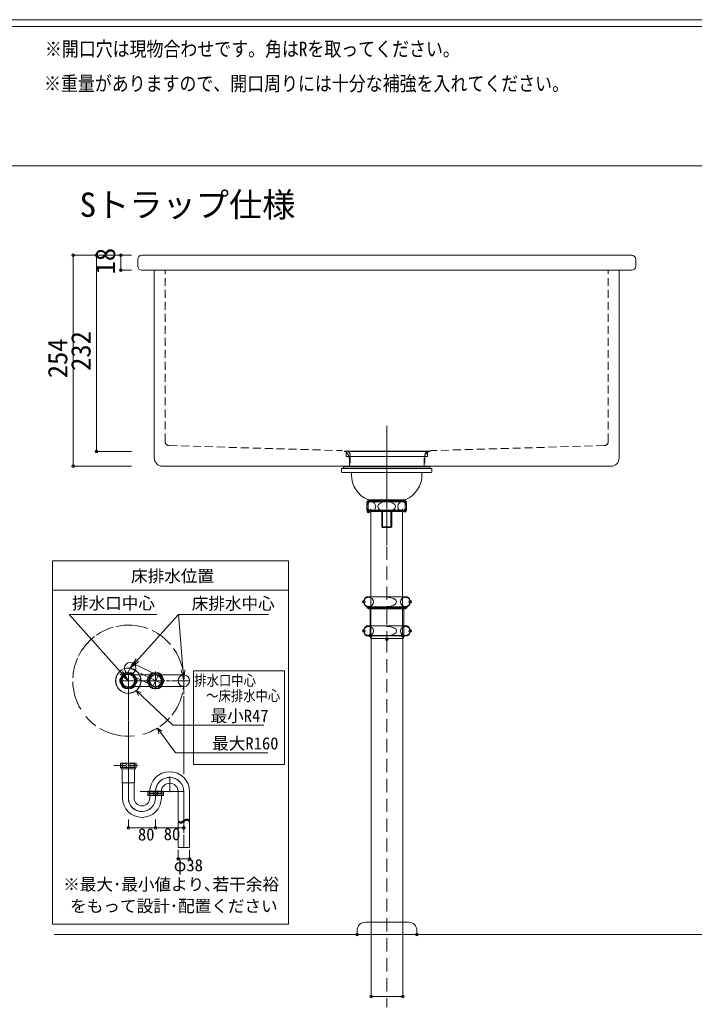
# Model space of a CAD drawing. Units: millimetres, scale not verified. Extents: x -1603 to 1603, y -1099 to 1081.
# Drawn here: x -22 to 791, y -165 to 1024 of the extents above; entities that cross this region are included whole.
import ezdxf
from ezdxf.enums import TextEntityAlignment as Align

# ---------------------------------------------------------------- set-up
doc = ezdxf.new("R2010")
doc.units = ezdxf.units.MM
doc.header["$LTSCALE"] = 8
doc.header["$PDMODE"] = 32
doc.header["$PDSIZE"] = 3.2
doc.linetypes.add('DASHED1', pattern=[1.8, 1.2, -0.6])
doc.linetypes.add('DASHED2', pattern=[3, 2, -1])
doc.layers.add('0-0', color=7, linetype='Continuous', lineweight=15)
doc.layers.add('F-0', color=7, linetype='Continuous', lineweight=15)
doc.styles.add('ＭＳ ゴシック', font='')
doc.styles.get('ＭＳ ゴシック').set_extended_font_data('MS Gothic')

msp = doc.modelspace()

# ---------------------------------------------------------------- linework, layer by layer
at = {"layer": '0-0'}
for p, q in [((42.26, 740.405), (42.26, 486.405)), ((42.26, 740.405), (112.589, 740.405)), ((70.223, 740.405), (70.223, 504.075)), ((70.223, 740.405), (112.589, 740.405)), ((99.799, 740.405), (99.799, 722.405)), ((99.799, 740.405), (112.589, 740.405)), ((124.984, 740.405), (714.984, 740.405)), ((119.984, 727.405), (119.984, 735.405)), ((719.984, 727.405), (719.984, 735.405)), ((99.799, 722.405), (112.589, 722.405)), ((124.984, 722.405), (714.984, 722.405)), ((139.984, 496.405), (139.984, 722.405)), ((699.984, 496.405), (699.984, 722.405)), ((419.984, 535.016), (419.984, 423.433)), ((419.984, 522.607), (419.984, 391.419)), ((70.223, 504.075), (112.589, 504.075)), ((368.984, 504.575), (368.984, 504.075)), ((368.984, 504.575), (470.984, 504.575)), ((368.984, 504.075), (470.984, 504.075)), ((370.984, 504.073), (370.984, 498.075)), ((468.984, 504.073), (468.984, 498.075)), ((470.984, 504.575), (470.984, 504.075)), ((370.984, 498.075), (468.984, 498.075)), ((42.26, 486.405), (112.589, 486.405)), ((689.984, 486.405), (149.984, 486.405)), ((365.484, 483.705), (365.484, 479.905)), ((365.684, 483.905), (474.284, 483.905)), ((366.484, 478.905), (473.484, 478.905)), ((367.984, 485.905), (367.984, 483.905)), ((370.484, 486.405), (469.484, 486.405)), ((370.984, 486.405), (468.984, 486.405)), ((377.484, 477.905), (377.484, 476.105)), ((462.484, 477.905), (462.484, 476.105)), ((474.484, 483.705), (474.484, 479.905)), ((397.562, 444.905), (396.083, 443.426)), ((396.083, 443.426), (396.083, 433.384)), ((396.083, 443.426), (443.886, 443.426)), ((397.562, 446.073), (442.407, 446.073)), ((397.562, 445.412), (397.562, 444.905)), ((397.562, 444.905), (442.407, 444.905)), ((397.562, 444.905), (397.562, 431.905)), ((398.681, 443.905), (441.264, 443.905)), ((419.973, 448.905), (419.973, 426.905)), ((419.973, 448.905), (419.973, 396.989)), ((442.407, 445.412), (442.407, 444.905)), ((442.407, 444.905), (443.886, 443.426)), ((442.407, 444.905), (442.407, 431.905)), ((443.886, 443.426), (443.886, 433.384)), ((397.562, 431.905), (396.083, 433.384)), ((396.083, 433.384), (443.886, 433.384)), ((397.562, 431.905), (442.407, 431.905)), ((398.234, 432.605), (398.234, 431.905)), ((398.234, 432.605), (441.734, 432.605)), ((441.734, 431.905), (398.234, 431.905)), ((398.681, 431.905), (441.264, 431.905)), ((400.934, 432.605), (400.934, 435.153)), ((400.934, 432.605), (400.934, 282.605)), ((413.984, 413.6), (413.984, 431.905)), ((425.039, 431.905), (425.039, 412.655)), ((425.984, 413.6), (425.984, 431.905)), ((439.034, 432.605), (439.034, 435.061)), ((439.034, 432.605), (439.034, 282.605)), ((441.734, 432.605), (441.734, 431.905)), ((442.407, 431.905), (443.886, 433.384)), ((425.984, 413.6), (413.984, 413.6)), ((414.929, 412.655), (425.039, 412.655)), ((425.039, 412.655), (425.984, 413.6)), ((400.934, 381.105), (400.934, 332.605)), ((439.034, 381.105), (439.034, 332.605)), ((17.122, 372.355), (17.122, -65.145)), ((301.497, 372.355), (17.122, 372.355)), ((301.497, -65.145), (301.497, 372.355)), ((17.122, 337.355), (301.497, 337.355)), ((420.309, 329.105), (395.809, 329.105)), ((420.309, 329.105), (444.809, 329.105)), ((395.809, 317.105), (420.309, 317.105)), ((396.408, 317.105), (396.408, 315.805)), ((396.408, 315.805), (420.309, 315.805)), ((396.408, 315.805), (398.486, 314.605)), ((397.887, 314.951), (397.887, 317.105)), ((398.486, 314.605), (420.309, 314.605)), ((400.109, 280.605), (400.109, 314.605)), ((444.809, 317.105), (420.309, 317.105)), ((444.211, 315.805), (420.309, 315.805)), ((442.132, 314.605), (420.309, 314.605)), ((440.509, 280.605), (440.509, 314.605)), ((444.211, 315.805), (442.132, 314.605)), ((442.732, 314.951), (442.732, 317.105)), ((444.211, 317.105), (444.211, 315.805)), ((37.275, 307.932), (142.836, 307.932)), ((108.677, 228.221), (37.275, 307.932)), ((110.824, 243.191), (169.181, 307.932)), ((169.181, 307.932), (277.63, 307.932)), ((169.181, 307.932), (197.61, 307.932)), ((175.615, 228.221), (169.181, 307.932)), ((420.309, 294.105), (395.809, 294.105)), ((420.309, 294.105), (444.809, 294.105)), ((395.809, 282.105), (420.309, 282.105)), ((400.934, 282.605), (439.034, 282.605)), ((401.184, 279.202), (420.309, 279.202)), ((401.259, 278.105), (401.259, 282.105)), ((401.259, 278.105), (401.259, -123.648)), ((444.809, 282.105), (420.309, 282.105)), ((439.434, 279.202), (420.309, 279.202)), ((439.359, 278.105), (439.359, 282.105)), ((439.359, -129.821), (439.359, 277.798)), ((110.824, 243.191), (117.986, 254.404)), ((110.824, 243.191), (119.611, 252.94)), ((110.824, 243.191), (121.236, 251.475)), ((108.677, 228.221), (99.92, 237.997)), ((108.677, 228.221), (101.55, 239.457)), ((113.875, 249.442), (107.772, 236.939)), ((121.026, 238.211), (110.824, 243.191)), ((113.875, 249.442), (144.541, 234.472)), ((141.49, 217.456), (141.49, 239.178)), ((175.615, 228.221), (172.379, 241.128)), ((175.615, 228.221), (174.559, 241.304)), ((175.615, 228.221), (176.739, 241.48)), ((187.058, 239.996), (187.058, 127.431)), ((187.058, 239.996), (296.732, 239.996)), ((296.732, 239.996), (296.732, 127.431)), ((108.677, 228.221), (98.291, 236.538)), ((102.467, 236.277), (98.596, 229.571)), ((98.596, 226.871), (102.467, 220.165)), ((108.677, 228.221), (101.116, 228.221)), ((101.24, 228.221), (125.084, 228.221)), ((112.549, 237.627), (104.806, 237.627)), ((108.677, 235.659), (108.677, 217.456)), ((108.677, 235.656), (108.677, 220.784)), ((108.677, 228.221), (152.636, 228.221)), ((118.759, 229.571), (114.888, 236.277)), ((114.888, 220.165), (118.759, 226.871)), ((134.645, 235.177), (115.523, 235.177)), ((129.874, 233.891), (123.147, 237.175)), ((125.084, 228.221), (152.701, 228.221)), ((147.927, 225.079), (131.075, 233.305)), ((135.28, 236.277), (131.408, 229.571)), ((131.408, 226.871), (135.28, 220.165)), ((145.362, 237.627), (137.618, 237.627)), ((144.541, 234.472), (138.439, 221.97)), ((141.49, 219.581), (141.49, 236.862)), ((141.49, 235.177), (175.615, 235.177)), ((151.572, 229.571), (147.7, 236.277)), ((147.7, 220.165), (151.572, 226.871)), ((154.25, 228.221), (159.266, 228.221)), ((160.707, 228.221), (166.241, 228.221)), ((166.818, 228.221), (182.571, 228.221)), ((166.818, 228.221), (182.571, 228.221)), ((175.615, 221.265), (175.615, 235.177)), ((175.615, 228.221), (175.615, 211.882)), ((104.806, 218.815), (112.549, 218.815)), ((108.677, 220.784), (108.677, 208.2)), ((108.677, 180.875), (108.677, 217.456)), ((115.523, 221.265), (134.645, 221.265)), ((117.973, 216.3), (120.76, 210.496)), ((117.973, 216.3), (124.197, 213.452)), ((117.973, 216.3), (162.453, 174.7)), ((137.618, 218.815), (145.362, 218.815)), ((175.615, 221.265), (141.49, 221.265)), ((175.615, 209.506), (175.615, 192.408)), ((175.615, 208.368), (175.615, 191.237)), ((108.677, 200.609), (108.677, 181.482)), ((175.615, 191.676), (175.615, 159.026)), ((175.615, 188.602), (175.615, 158.44)), ((108.677, 174.196), (108.677, 150.514)), ((143.746, 171.205), (145.373, 164.38)), ((143.746, 171.205), (149.034, 167.601)), ((143.746, 171.205), (165.468, 141.272)), ((166.974, 174.7), (162.453, 174.7)), ((272.008, 174.7), (166.974, 174.7)), ((175.615, 158.586), (175.615, 150.973)), ((175.615, 154.78), (175.615, 132.964)), ((108.677, 147.175), (108.677, 86.438)), ((175.615, 146.738), (175.615, 117.367)), ((276.589, 141.272), (165.468, 141.272)), ((91.103, 126.259), (96.837, 126.259)), ((99.271, 128.434), (99.271, 123.914)), ((99.59, 128.799), (117.765, 128.799)), ((117.756, 123.549), (99.59, 123.549)), ((99.59, 123.549), (99.599, 123.549)), ((99.59, 123.549), (99.599, 123.549)), ((99.927, 123.549), (99.927, 122.513)), ((101.24, 122.163), (101.24, 115.035)), ((117.077, 122.163), (108.677, 122.163)), ((116.115, 115.035), (116.115, 122.163)), ((117.427, 122.513), (117.077, 122.163)), ((117.427, 122.513), (117.427, 123.549)), ((117.756, 123.549), (117.765, 123.549)), ((118.084, 123.914), (118.084, 128.434)), ((175.615, 127.4), (175.615, 116.073)), ((187.058, 127.431), (296.732, 127.431)), ((101.24, 115.035), (101.24, 106.093)), ((108.677, 86.974), (108.677, 112.804)), ((116.115, 106.093), (116.115, 115.035)), ((158.785, 112.65), (158.544, 93.881)), ((101.663, 105.173), (101.334, 105.743)), ((101.721, 104.955), (101.721, 97.62)), ((101.721, 97.62), (101.721, 86.974)), ((102.461, 105.072), (108.677, 105.072)), ((108.677, 105.072), (114.894, 105.072)), ((115.634, 86.974), (115.634, 104.955)), ((116.021, 105.743), (115.692, 105.173)), ((141.499, 86.974), (141.499, 95.403)), ((175.624, 94.63), (122.99, 94.63)), ((132.084, 94.703), (132.084, 90.182)), ((132.403, 95.068), (150.577, 95.068)), ((150.568, 89.818), (132.403, 89.818)), ((132.403, 89.818), (132.412, 89.818)), ((133.724, 92.443), (133.724, 92.705)), ((133.724, 92.705), (141.49, 92.705)), ((134.096, 92.443), (133.724, 92.443)), ((149.256, 92.443), (134.096, 92.443)), ((134.534, 94.63), (134.534, 93.143)), ((134.534, 89.625), (134.534, 86.974)), ((141.49, 87.009), (141.49, 94.63)), ((141.49, 92.705), (149.256, 92.705)), ((148.446, 93.143), (148.446, 94.63)), ((148.446, 86.974), (148.446, 89.625)), ((149.256, 92.443), (149.256, 92.705)), ((150.896, 90.182), (150.896, 94.703)), ((168.659, 94.63), (168.659, 60.157)), ((175.615, 94.63), (175.615, 70.709)), ((175.615, 94.63), (175.615, 75.346)), ((182.571, 58.633), (182.571, 94.63)), ((108.677, 51.08), (108.677, 60.89)), ((141.499, 51.08), (141.499, 60.89)), ((175.615, 71.075), (175.615, 45.208)), ((175.615, 51.08), (175.615, 60.89)), ((108.677, 51.08), (141.499, 51.08)), ((141.499, 51.08), (175.615, 51.08)), ((168.659, 58.845), (168.659, 41.648)), ((168.659, 41.648), (168.659, 27.345)), ((175.615, 42.524), (175.615, 27.345)), ((168.659, 13.883), (168.659, 24.509)), ((182.571, 13.883), (182.571, 24.509)), ((168.659, 13.883), (182.571, 13.883)), ((17.122, -65.145), (301.497, -65.145)), ((394.309, -62.591), (420.309, -62.591)), ((446.309, -62.591), (420.309, -62.591)), ((515.631, -77.591), (19.291, -77.591)), ((456.309, -77.591), (420.309, -77.591)), ((456.309, -72.591), (456.309, -77.591)), ((1464.037, -77.591), (497.083, -77.591)), ((401.259, -123.648), (401.259, -129.821)), ((401.259, -129.821), (401.259, -151.895)), ((439.359, -129.821), (439.359, -151.895)), ((420.309, -151.895), (401.259, -151.895)), ((420.309, -151.895), (439.359, -151.895))]:
    msp.add_line(p, q, dxfattribs=at)
at = {"layer": '0-0', "linetype": 'DASHED1'}
for p, q in [((152.984, 516.263), (152.984, 722.405)), ((686.984, 516.263), (686.984, 722.405)), ((157.84, 511.265), (365.273, 505.263)), ((376.099, 499.577), (376.099, 486.405)), ((466.099, 499.577), (466.099, 486.405)), ((682.129, 511.265), (474.695, 505.263)), ((374.984, 495.267), (374.984, 486.405)), ((464.984, 495.267), (464.984, 486.405)), ((94.909, 126.259), (94.845, 126.259)), ((119.986, 126.259), (97.551, 126.259))]:
    msp.add_line(p, q, dxfattribs=at)
at = {"layer": '0-0', "linetype": 'DASHED2'}
for p, q in [((419.984, 437.605), (419.984, 327.605)), ((419.984, 437.605), (419.984, 311.957)), ((419.984, 311.957), (419.984, 278.105)), ((420.309, 278.105), (420.309, -165.009))]:
    msp.add_line(p, q, dxfattribs=at)
at = {"layer": '0-0'}
for points in [[(367.984, 485.905), (471.984, 485.905), (471.984, 483.905)], [(414.929, 431.905), (414.929, 412.655), (413.984, 413.6)], [(144.541, 234.472), (138.439, 221.97), (107.772, 236.939)], [(108.677, 112.926), (108.677, 148.996), (108.677, 180.268)], [(108.677, 122.163), (100.277, 122.163), (99.927, 122.513)], [(168.659, 27.345), (182.571, 27.345), (182.571, 57.32)], [(384.309, -72.591), (384.309, -77.591), (420.309, -77.591)]]:
    msp.add_lwpolyline(points, dxfattribs=at)
for centre, radius in [((110.824, 243.191), 6.956), ((108.677, 228.221), 15.312), ((108.677, 228.221), 9.087), ((108.677, 228.221), 8.166), ((108.677, 228.221), 7.438), ((141.49, 228.221), 9.087), ((141.49, 228.221), 7.766), ((141.49, 228.221), 7.766), ((141.49, 228.221), 6.956), ((175.615, 228.221), 6.956)]:
    msp.add_circle(centre, radius, dxfattribs=at)
for centre, radius, start, end in [((124.984, 735.405), 5, 90, 180), ((714.984, 735.405), 5, 0, 90), ((124.984, 727.405), 5, 180, 270), ((714.984, 727.405), 5, 270, 0), ((149.984, 496.405), 10, 180, 270), ((689.984, 496.405), 10, 270, 0), ((365.684, 483.705), 0.2, 90, 180), ((366.484, 479.905), 1, 180, 270), ((370.484, 485.905), 0.5, 90, 180), ((376.484, 477.905), 1, 0, 90), ((409.984, 476.105), 32.5, 180, 246.37983), ((429.984, 476.105), 32.5, 293.62017, 0), ((463.484, 477.905), 1, 90, 180), ((469.484, 485.905), 0.5, 0, 90), ((473.484, 479.905), 1, 270, 0), ((474.284, 483.705), 0.2, 0, 90), ((403.973, 437.905), 8, 131.40962, 228.59038), ((396.562, 445.412), 1, 0, 66.37983), ((435.973, 437.905), 8, 311.40962, 48.59038), ((443.407, 445.412), 1, 113.62017, 180), ((399.202, 323.105), 6.893, 119.48713, 240.51287), ((441.416, 323.105), 6.893, 299.48713, 60.51287), ((108.677, 228.221), 66.938, 105.78741, 125.02387), ((108.677, 228.221), 66.938, 69.55176, 102.48458), ((108.677, 228.221), 66.938, 40.45346, 64.61694), ((399.202, 288.105), 6.893, 119.48713, 240.51287), ((441.416, 288.105), 6.893, 299.48713, 60.51287), ((108.677, 228.221), 66.938, 127.52212, 153.93512), ((402.109, 280.605), 2, 180, 224.56131), ((399.259, 277.798), 2, 0, 44.56131), ((441.359, 277.798), 2, 135.43869, 180), ((438.509, 280.605), 2, 315.43869, 0), ((108.677, 228.221), 66.938, 351.07633, 35.51055), ((108.677, 228.221), 66.938, 156.12741, 177.22121), ((108.677, 228.221), 15.117, 119.87082, 203.47911), ((108.677, 228.221), 15.117, 38.01873, 108.88428), ((108.677, 228.221), 66.938, 181.04134, 211.02681), ((108.677, 228.221), 10.172, 172.37215, 187.62785), ((108.677, 228.221), 10.172, 112.37215, 127.62785), ((108.677, 228.221), 10.172, 52.37215, 67.62785), ((108.677, 228.221), 10.172, 352.37215, 7.62785), ((108.677, 228.221), 15.117, 317.38555, 32.77859), ((141.49, 228.221), 10.172, 172.37215, 187.62785), ((141.49, 228.221), 10.172, 112.37215, 127.62785), ((141.49, 228.221), 10.172, 52.37215, 67.62785), ((141.49, 228.221), 10.172, 352.37215, 7.62785), ((108.677, 228.221), 15.117, 211.12095, 261.30647), ((108.677, 228.221), 10.172, 232.37215, 247.62785), ((108.677, 228.221), 15.117, 269.01468, 307.94515), ((108.677, 228.221), 10.172, 292.37215, 307.62785), ((141.49, 228.221), 10.172, 232.37215, 247.62785), ((141.49, 228.221), 10.172, 292.37215, 307.62785), ((108.677, 228.221), 66.938, 321.76369, 347.20103), ((108.677, 228.221), 66.938, 220.25424, 234.38576), ((108.677, 228.221), 66.938, 304.63473, 317.9845), ((108.677, 228.221), 66.938, 239.27946, 276.17448), ((108.677, 228.221), 66.938, 285.1851, 301.59392), ((108.677, 228.221), 66.938, 274.56964, 274.58397), ((102.224, 126.174), 3.719, 135.09913, 142.57199), ((102.224, 126.174), 3.719, 217.42801, 224.90087), ((115.131, 126.174), 3.719, 37.42801, 44.90087), ((115.131, 126.174), 3.719, 315.09913, 322.57199), ((158.552, 94.63), 24.019, 0, 180), ((158.552, 94.63), 17.062, 87.94387, 180), ((158.552, 94.63), 17.071, 0, 177.40546), ((158.552, 94.63), 17.062, 0, 87.94387), ((101.94, 106.093), 0.7, 180, 210), ((101.284, 104.955), 0.438, 0, 30), ((116.071, 104.955), 0.438, 150, 180), ((115.415, 106.093), 0.7, 330, 0), ((158.552, 94.63), 10.106, 0, 180), ((125.084, 86.974), 23.363, 180, 0), ((125.084, 86.974), 16.406, 180, 270), ((125.084, 86.974), 16.415, 181.87086, 0), ((125.084, 86.974), 9.45, 180, 0), ((125.084, 86.974), 16.406, 270, 0), ((135.037, 92.443), 3.719, 135.09913, 142.57199), ((135.037, 92.443), 3.719, 217.42801, 224.90087), ((134.096, 93.143), 0.438, 270, 0), ((134.096, 89.625), 0.438, 0, 26.17755), ((148.884, 93.143), 0.438, 180, 270), ((148.884, 89.625), 0.438, 150, 180), ((147.943, 92.443), 3.719, 37.42801, 44.90087), ((147.943, 92.443), 3.719, 315.09913, 322.57199), ((173.975, 63.573), 6.319, 212.72203, 226.60953), ((161.405, 79.559), 24.32, 302.46715, 305.15235), ((235.534, -25.722), 104.441, 124.52174, 125.14879), ((184.733, 48.174), 14.767, 120.34038, 124.6107), ((184.733, 46.861), 14.767, 120.34038, 124.6107), ((180.531, 55.41), 6.4, 111.45266, 120.60102), ((180.531, 54.098), 6.4, 111.45266, 120.60102), ((179.45, 58.218), 3.391, 96.00772, 111.8117), ((179.45, 56.906), 3.391, 96.00772, 111.8117), ((179.332, 59.228), 2.375, 73.97913, 95.71073), ((179.332, 57.915), 2.375, 73.97913, 95.71073), ((179.163, 58.9), 2.738, 51.5772, 72.48176), ((179.163, 57.587), 2.738, 51.5772, 72.48176), ((177.736, 57.288), 4.889, 35.29043, 50.21011), ((177.736, 55.975), 4.889, 35.29043, 50.21011), ((173.322, 54.331), 10.201, 24.94423, 34.52454), ((173.975, 62.261), 6.319, 212.72203, 226.60953), ((172.095, 61.503), 3.523, 225.702, 245.03152), ((172.095, 60.191), 3.523, 225.702, 245.03152), ((171.751, 60.746), 2.692, 244.86394, 266.31233), ((171.751, 59.434), 2.692, 244.86394, 266.31233), ((171.76, 61.24), 3.186, 266.722, 284.24596), ((171.76, 59.928), 3.186, 266.722, 284.24596), ((171.263, 63.111), 5.122, 284.48835, 295.96465), ((171.263, 61.798), 5.122, 284.48835, 295.96465), ((169.261, 67.204), 9.678, 296.00867, 302.489), ((169.261, 65.891), 9.678, 296.00867, 302.489), ((161.405, 78.247), 24.32, 302.46715, 305.15235), ((235.534, -27.035), 104.441, 124.52174, 125.14879), ((173.322, 53.018), 10.201, 24.94423, 34.52454), ((394.309, -72.591), 10, 90, 180), ((446.309, -72.591), 10, 0, 90)]:
    msp.add_arc(centre, radius, start, end, dxfattribs=at)
at = {"layer": '0-0', "linetype": 'DASHED1'}
for centre, radius, start, end in [((157.984, 516.263), 5, 180, 268.34269), ((681.984, 516.263), 5, 271.65731, 0), ((364.984, 495.267), 10, 0, 88.34269), ((371.099, 499.577), 5, 0, 88.6832), ((474.984, 495.267), 10, 91.65731, 180), ((471.099, 499.577), 5, 91.3168, 180)]:
    msp.add_arc(centre, radius, start, end, dxfattribs=at)
at = {"layer": '0-0'}
for centre, major_axis, ratio in [((401.329, 437.905), (0, -6), 0.892761), ((419.973, 437.905), (10.665, 0), 0.562569), ((438.616, 437.905), (0, -6), 0.892761), ((398.159, 323.105), (-5.849, 0), 0.940262), ((442.46, 323.105), (5.849, 0), 0.940262), ((398.159, 288.105), (-5.849, 0), 0.940262), ((442.46, 288.105), (5.849, 0), 0.940262), ((103.974, 126.174), (3.353, 0), 0.674074), ((113.381, 126.174), (3.353, 0), 0.674074), ((136.787, 92.443), (3.353, 0), 0.674074), ((146.193, 92.443), (3.353, 0), 0.674074)]:
    msp.add_ellipse(centre, major_axis=major_axis, ratio=ratio, dxfattribs=at)
for centre, major_axis, start_param, end_param in [((420.309, 323.105), (-11.565, 0), 1.57079633, 4.71238898), ((420.309, 323.105), (11.565, 0), 4.71238898, 7.85398163), ((420.309, 288.105), (11.565, 0), 4.71238898, 7.85398163), ((420.309, 288.105), (-11.565, 0), 1.57079633, 4.71238898)]:
    msp.add_ellipse(centre, major_axis=major_axis, ratio=0.475571, start_param=start_param, end_param=end_param, dxfattribs=at)
for p in [(42.26, 740.405), (70.223, 740.405), (99.799, 740.405), (99.799, 722.405), (70.223, 504.075), (42.26, 486.405), (398.234, 432.605), (398.234, 432.605), (398.234, 431.905), (441.734, 432.605), (392.309, 323.105), (448.309, 323.105), (392.309, 288.105), (448.309, 288.105), (400.109, 282.605), (400.934, 282.605), (420.309, 278.105), (439.034, 282.605), (108.677, 51.08), (141.499, 51.08), (175.615, 51.08), (168.659, 13.883), (182.571, 13.883), (384.309, -77.591), (456.309, -77.591), (401.259, -151.895), (439.359, -151.895), (439.359, -151.895)]:
    msp.add_point(p, dxfattribs=at)
at = {"layer": 'F-0'}
for p, q in [((1603.255, 1024.057), (-1603.338, 1024.057)), ((1603.255, 1016.057), (-1603.338, 1016.057)), ((1603.255, 848.057), (-1603.338, 848.057))]:
    msp.add_line(p, q, dxfattribs=at)

# ---------------------------------------------------------------- texts
at = {"layer": '0-0', "style": 'ＭＳ ゴシック'}
for s, height, p in [('Sトラップ仕様', 29.33, (49.959, 777.865)), ('床排水位置', 14.66, (111.953, 342.488)), ('排水口中心', 14.66, (40.739, 309.845)), ('床排水中心', 14.66, (185.034, 309.467)), ('最小R47', 14.66, (207.787, 174.192)), ('最大R160', 14.66, (209.696, 141.012)), ('80', 14.66, (120.252, 31.362)), ('80', 14.66, (151.346, 31.785)), ('φ38', 14.66, (163.429, -5.724)), ('※最大･最小値より､若干余裕', 14.66, (30.185, -28.755)), ('をもって設計･配置ください', 14.66, (38.638, -54.862))]:
    msp.add_text(s, height=height, dxfattribs=at).set_placement(p, align=Align.BOTTOM_LEFT)
for s, p in [('18', (99.799, 717.405)), ('232', (70.223, 601.24)), ('254', (42.26, 592.405))]:
    msp.add_text(s, height=23.46, rotation=90, dxfattribs=at).set_placement(p, align=Align.BOTTOM_LEFT)
at = {"layer": '0-0', "style": 'ＭＳ ゴシック', "width": 0.85}
for s, p in [('排水口中心', (188.116, 218.299)), ('～床排水中心', (202.409, 199.805))]:
    msp.add_text(s, height=12.83, dxfattribs=at).set_placement(p, align=Align.BOTTOM_LEFT)
at = {"layer": 'F-0', "style": 'ＭＳ ゴシック', "width": 0.85}
for s, p in [('※開口穴は現物合わせです。角はRを取ってください。', (8.139, 974.821)), ('※重量がありますので、開口周りには十分な補強を入れてください。', (7.043, 933.162))]:
    msp.add_text(s, height=17.6, dxfattribs=at).set_placement(p, align=Align.BOTTOM_LEFT)

doc.saveas('drawing.dxf')
